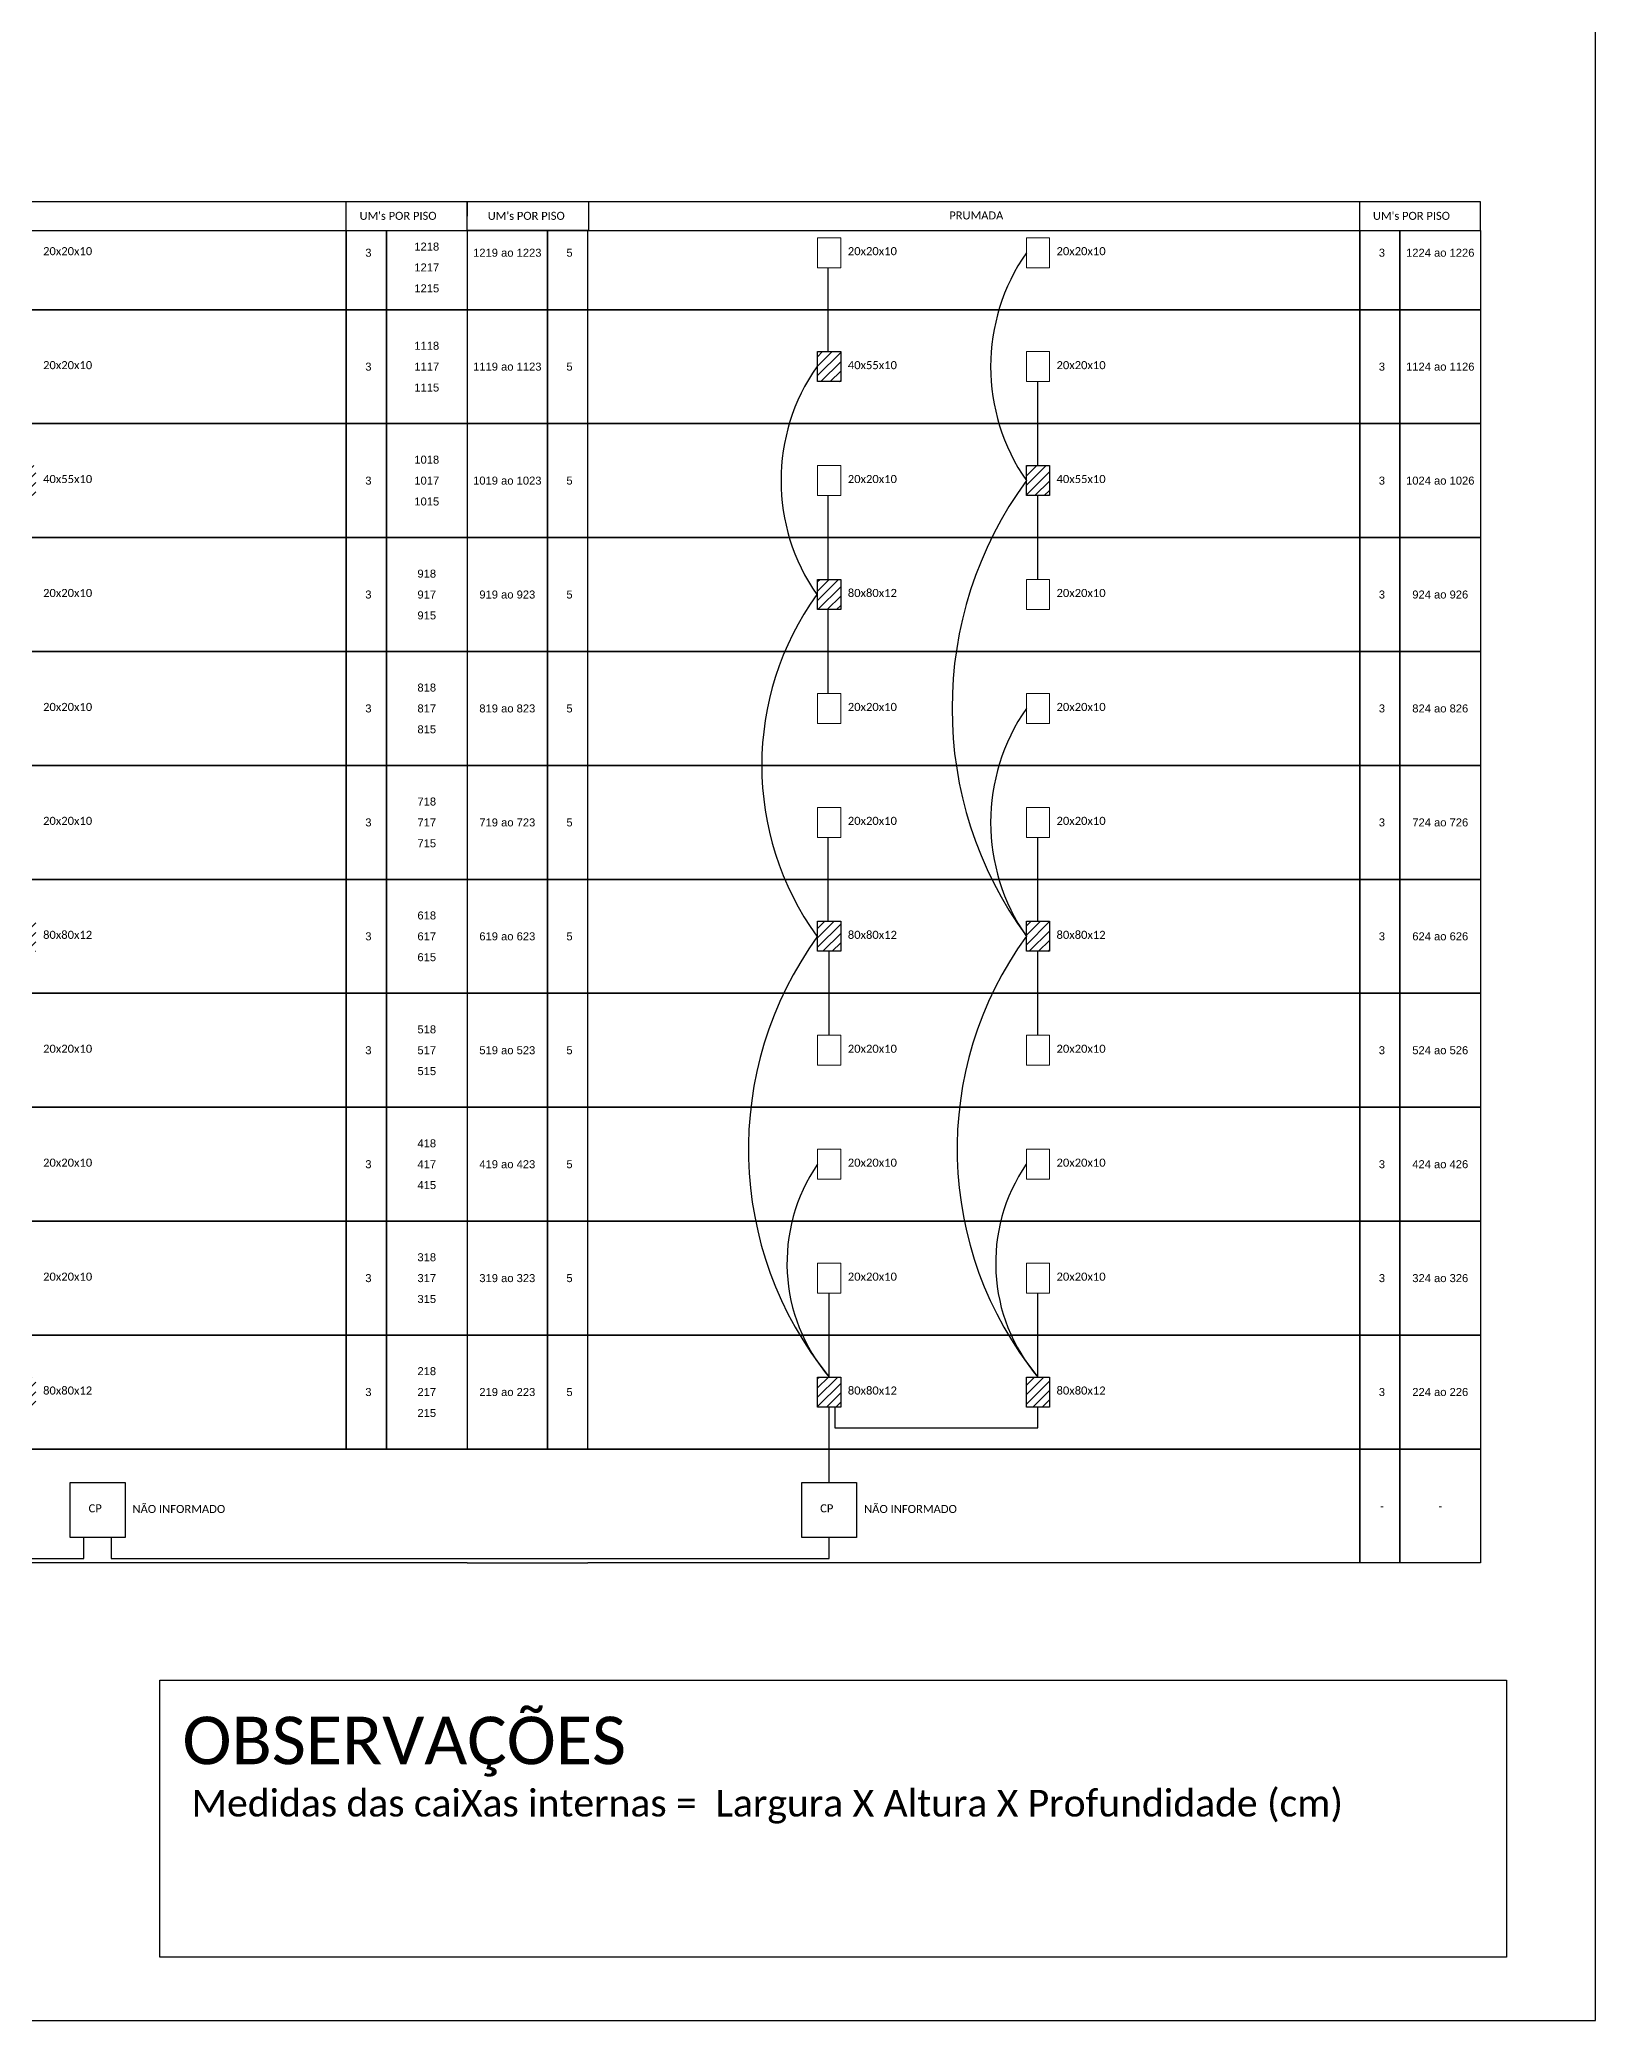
# Model space of a CAD drawing. Extents: x -89 to 1745, y 705 to 1299.
# Drawn here: x 515.9 to 749.2, y 705 to 1002 of the extents above; entities that cross this region are included whole.
import ezdxf
from ezdxf.enums import TextEntityAlignment as Align

# ---------------------------------------------------------------- set-up
doc = ezdxf.new("R2010")
doc.units = 0
doc.styles.add('ARIAL', font='arial.ttf')
doc.styles.add('WMF-Calibri0', font='calibri.ttf')

msp = doc.modelspace()

# ---------------------------------------------------------------- hatches: boundary and pattern name
h = msp.add_hatch()
h.set_pattern_fill('ANSI31', color=1, scale=0.3130435)
h.paths.add_polyline_path([(338.1, 869.82), (334.65, 869.82), (334.65, 865.32), (338.1, 865.32)])
h.paths.add_polyline_path([(369.4, 869.82), (365.95, 869.82), (365.95, 865.32), (369.4, 865.32)])
h.paths.add_polyline_path([(369.4, 921.07), (365.95, 921.07), (365.95, 916.57), (369.4, 916.57)])
h.paths.add_polyline_path([(338.1, 921.07), (334.65, 921.07), (334.65, 916.57), (338.1, 916.57)])
h.paths.add_polyline_path([(369.95, 955.24), (366.5, 955.24), (366.5, 950.74), (369.95, 950.74)])
h.paths.add_polyline_path([(338.1, 955.24), (334.65, 955.24), (334.65, 950.74), (338.1, 950.74)])
h.paths.add_polyline_path([(484.06, 938.15), (480.6, 938.15), (480.6, 933.66), (484.06, 933.66)])
h.paths.add_polyline_path([(515.36, 938.15), (511.91, 938.15), (511.91, 933.66), (515.36, 933.66)])
h.paths.add_polyline_path([(515.36, 869.82), (511.91, 869.82), (511.91, 865.32), (515.36, 865.32)])
h.paths.add_polyline_path([(484.06, 869.82), (480.6, 869.82), (480.6, 865.32), (484.06, 865.32)])
h.paths.add_polyline_path([(484.06, 801.48), (480.6, 801.48), (480.6, 796.99), (484.06, 796.99)])
h.paths.add_polyline_path([(515.36, 801.48), (511.91, 801.48), (511.91, 796.99), (515.36, 796.99)])
h.paths.add_polyline_path([(636.06, 801.48), (632.6, 801.48), (632.6, 796.99), (636.06, 796.99)])
h.paths.add_polyline_path([(667.36, 801.48), (663.91, 801.48), (663.91, 796.99), (667.36, 796.99)])
h.paths.add_polyline_path([(667.36, 869.82), (663.91, 869.82), (663.91, 865.32), (667.36, 865.32)])
h.paths.add_polyline_path([(636.06, 869.82), (632.6, 869.82), (632.6, 865.32), (636.06, 865.32)])
h.paths.add_polyline_path([(636.06, 921.07), (632.6, 921.07), (632.6, 916.57), (636.06, 916.57)])
h.paths.add_polyline_path([(667.36, 938.15), (663.91, 938.15), (663.91, 933.66), (667.36, 933.66)])
h.paths.add_polyline_path([(636.06, 955.24), (632.6, 955.24), (632.6, 950.74), (636.06, 950.74)])

# ---------------------------------------------------------------- linework, layer by layer
for points in [[(-89.32, 705.02), (749.25, 705.02), (749.25, 1299.02), (-89.32, 1299.02), (-89.32, 705.02)], [(428.02, 973.4), (580.02, 973.4), (580.02, 977.69), (428.02, 977.69), (428.02, 977.69), (428.02, 975.54)], [(561.9, 973.4), (561.9, 977.69)], [(580.02, 973.4), (732.02, 973.4), (732.02, 977.69), (580.02, 977.69), (580.02, 977.69), (580.02, 975.54)], [(598.31, 973.4), (598.31, 977.69)], [(713.9, 973.4), (713.9, 977.69)], [(446.14, 790.69), (561.91, 790.69)], [(561.91, 790.69), (567.94, 790.69)], [(567.94, 790.69), (580.02, 790.69)], [(592.1, 790.69), (580.02, 790.69)], [(598.13, 790.69), (592.1, 790.69)], [(598.13, 790.69), (713.9, 790.69), (713.9, 773.61), (598.13, 773.61)], [(561.91, 773.61), (446.14, 773.61)], [(567.94, 773.61), (561.91, 773.61)], [(580.02, 773.61), (567.94, 773.61)], [(580.02, 773.61), (592.1, 773.61)], [(592.1, 773.61), (598.13, 773.61)]]:
    msp.add_lwpolyline(points)
for points in [[(446.14, 973.4), (561.91, 973.4), (561.91, 961.53), (446.14, 961.53)], [(561.91, 973.4), (567.94, 973.4), (567.94, 961.53), (561.91, 961.53)], [(567.94, 973.4), (580.02, 973.4), (580.02, 961.53), (567.94, 961.53)], [(592.1, 973.4), (580.02, 973.4), (580.02, 961.53), (592.1, 961.53)], [(598.13, 973.4), (592.1, 973.4), (592.1, 961.53), (598.13, 961.53)], [(598.13, 973.4), (713.9, 973.4), (713.9, 961.53), (598.13, 961.53)], [(713.9, 973.4), (719.94, 973.4), (719.94, 961.53), (713.9, 961.53)], [(719.94, 973.4), (732.02, 973.4), (732.02, 961.53), (719.94, 961.53)], [(446.14, 961.53), (561.91, 961.53), (561.91, 944.45), (446.14, 944.45)], [(561.91, 961.53), (567.94, 961.53), (567.94, 944.45), (561.91, 944.45)], [(567.94, 961.53), (580.02, 961.53), (580.02, 944.45), (567.94, 944.45)], [(592.1, 961.53), (580.02, 961.53), (580.02, 944.45), (592.1, 944.45)], [(598.13, 961.53), (592.1, 961.53), (592.1, 944.45), (598.13, 944.45)], [(598.13, 961.53), (713.9, 961.53), (713.9, 944.45), (598.13, 944.45)], [(713.9, 961.53), (719.94, 961.53), (719.94, 944.45), (713.9, 944.45)], [(719.94, 961.53), (732.02, 961.53), (732.02, 944.45), (719.94, 944.45)], [(446.14, 944.45), (561.91, 944.45), (561.91, 927.36), (446.14, 927.36)], [(561.91, 944.45), (567.94, 944.45), (567.94, 927.36), (561.91, 927.36)], [(567.94, 944.45), (580.02, 944.45), (580.02, 927.36), (567.94, 927.36)], [(592.1, 944.45), (580.02, 944.45), (580.02, 927.36), (592.1, 927.36)], [(598.13, 944.45), (592.1, 944.45), (592.1, 927.36), (598.13, 927.36)], [(598.13, 944.45), (713.9, 944.45), (713.9, 927.36), (598.13, 927.36)], [(713.9, 944.45), (719.94, 944.45), (719.94, 927.36), (713.9, 927.36)], [(719.94, 944.45), (732.02, 944.45), (732.02, 927.36), (719.94, 927.36)], [(446.14, 927.36), (561.91, 927.36), (561.91, 910.28), (446.14, 910.28)], [(561.91, 927.36), (567.94, 927.36), (567.94, 910.28), (561.91, 910.28)], [(567.94, 927.36), (580.02, 927.36), (580.02, 910.28), (567.94, 910.28)], [(592.1, 927.36), (580.02, 927.36), (580.02, 910.28), (592.1, 910.28)], [(598.13, 927.36), (592.1, 927.36), (592.1, 910.28), (598.13, 910.28)], [(598.13, 927.36), (713.9, 927.36), (713.9, 910.28), (598.13, 910.28)], [(713.9, 927.36), (719.94, 927.36), (719.94, 910.28), (713.9, 910.28)], [(719.94, 927.36), (732.02, 927.36), (732.02, 910.28), (719.94, 910.28)], [(446.14, 910.28), (561.91, 910.28), (561.91, 893.2), (446.14, 893.2)], [(561.91, 910.28), (567.94, 910.28), (567.94, 893.2), (561.91, 893.2)], [(567.94, 910.28), (580.02, 910.28), (580.02, 893.2), (567.94, 893.2)], [(592.1, 910.28), (580.02, 910.28), (580.02, 893.2), (592.1, 893.2)], [(598.13, 910.28), (592.1, 910.28), (592.1, 893.2), (598.13, 893.2)], [(598.13, 910.28), (713.9, 910.28), (713.9, 893.2), (598.13, 893.2)], [(713.9, 910.28), (719.94, 910.28), (719.94, 893.2), (713.9, 893.2)], [(719.94, 910.28), (732.02, 910.28), (732.02, 893.2), (719.94, 893.2)], [(446.14, 893.2), (561.91, 893.2), (561.91, 876.11), (446.14, 876.11)], [(561.91, 893.2), (567.94, 893.2), (567.94, 876.11), (561.91, 876.11)], [(567.94, 893.2), (580.02, 893.2), (580.02, 876.11), (567.94, 876.11)], [(592.1, 893.2), (580.02, 893.2), (580.02, 876.11), (592.1, 876.11)], [(598.13, 893.2), (592.1, 893.2), (592.1, 876.11), (598.13, 876.11)], [(598.13, 893.2), (713.9, 893.2), (713.9, 876.11), (598.13, 876.11)], [(713.9, 893.2), (719.94, 893.2), (719.94, 876.11), (713.9, 876.11)], [(719.94, 893.2), (732.02, 893.2), (732.02, 876.11), (719.94, 876.11)], [(446.14, 876.11), (561.91, 876.11), (561.91, 859.03), (446.14, 859.03)], [(561.91, 876.11), (567.94, 876.11), (567.94, 859.03), (561.91, 859.03)], [(567.94, 876.11), (580.02, 876.11), (580.02, 859.03), (567.94, 859.03)], [(592.1, 876.11), (580.02, 876.11), (580.02, 859.03), (592.1, 859.03)], [(598.13, 876.11), (592.1, 876.11), (592.1, 859.03), (598.13, 859.03)], [(598.13, 876.11), (713.9, 876.11), (713.9, 859.03), (598.13, 859.03)], [(713.9, 876.11), (719.94, 876.11), (719.94, 859.03), (713.9, 859.03)], [(719.94, 876.11), (732.02, 876.11), (732.02, 859.03), (719.94, 859.03)], [(446.14, 859.03), (561.91, 859.03), (561.91, 841.94), (446.14, 841.94)], [(561.91, 859.03), (567.94, 859.03), (567.94, 841.94), (561.91, 841.94)], [(567.94, 859.03), (580.02, 859.03), (580.02, 841.94), (567.94, 841.94)], [(592.1, 859.03), (580.02, 859.03), (580.02, 841.94), (592.1, 841.94)], [(598.13, 859.03), (592.1, 859.03), (592.1, 841.94), (598.13, 841.94)], [(598.13, 859.03), (713.9, 859.03), (713.9, 841.94), (598.13, 841.94)], [(713.9, 859.03), (719.94, 859.03), (719.94, 841.94), (713.9, 841.94)], [(719.94, 859.03), (732.02, 859.03), (732.02, 841.94), (719.94, 841.94)], [(446.14, 841.94), (561.91, 841.94), (561.91, 824.86), (446.14, 824.86)], [(561.91, 841.94), (567.94, 841.94), (567.94, 824.86), (561.91, 824.86)], [(567.94, 841.94), (580.02, 841.94), (580.02, 824.86), (567.94, 824.86)], [(592.1, 841.94), (580.02, 841.94), (580.02, 824.86), (592.1, 824.86)], [(598.13, 841.94), (592.1, 841.94), (592.1, 824.86), (598.13, 824.86)], [(598.13, 841.94), (713.9, 841.94), (713.9, 824.86), (598.13, 824.86)], [(713.9, 841.94), (719.94, 841.94), (719.94, 824.86), (713.9, 824.86)], [(719.94, 841.94), (732.02, 841.94), (732.02, 824.86), (719.94, 824.86)], [(446.14, 824.86), (561.91, 824.86), (561.91, 807.78), (446.14, 807.78)], [(561.91, 824.86), (567.94, 824.86), (567.94, 807.78), (561.91, 807.78)], [(567.94, 824.86), (580.02, 824.86), (580.02, 807.78), (567.94, 807.78)], [(592.1, 824.86), (580.02, 824.86), (580.02, 807.78), (592.1, 807.78)], [(598.13, 824.86), (592.1, 824.86), (592.1, 807.78), (598.13, 807.78)], [(598.13, 824.86), (713.9, 824.86), (713.9, 807.78), (598.13, 807.78)], [(713.9, 824.86), (719.94, 824.86), (719.94, 807.78), (713.9, 807.78)], [(719.94, 824.86), (732.02, 824.86), (732.02, 807.78), (719.94, 807.78)], [(446.14, 807.78), (561.91, 807.78), (561.91, 790.69), (446.14, 790.69)], [(561.91, 807.78), (567.94, 807.78), (567.94, 790.69), (561.91, 790.69)], [(567.94, 807.78), (580.02, 807.78), (580.02, 790.69), (567.94, 790.69)], [(592.1, 807.78), (580.02, 807.78), (580.02, 790.69), (592.1, 790.69)], [(598.13, 807.78), (592.1, 807.78), (592.1, 790.69), (598.13, 790.69)], [(598.13, 807.78), (713.9, 807.78), (713.9, 790.69), (598.13, 790.69)], [(713.9, 807.78), (719.94, 807.78), (719.94, 790.69), (713.9, 790.69)], [(719.94, 807.78), (732.02, 807.78), (732.02, 790.69), (719.94, 790.69)], [(713.9, 790.69), (719.94, 790.69), (719.94, 773.61), (713.9, 773.61)], [(719.94, 790.69), (732.02, 790.69), (732.02, 773.61), (719.94, 773.61)], [(520.48, 785.67), (528.73, 785.67), (528.73, 777.43), (520.48, 777.43)], [(630.21, 785.67), (638.45, 785.67), (638.45, 777.43), (630.21, 777.43)]]:
    msp.add_lwpolyline(points, close=True)
at = {"color": 0, "lineweight": 0}
for points in [[(632.6, 972.32), (636.06, 972.32), (636.06, 967.82), (632.6, 967.82)], [(663.91, 972.32), (667.36, 972.32), (667.36, 967.82), (663.91, 967.82)], [(663.91, 955.24), (667.36, 955.24), (667.36, 950.74), (663.91, 950.74)], [(632.6, 938.15), (636.06, 938.15), (636.06, 933.66), (632.6, 933.66)], [(663.91, 921.07), (667.36, 921.07), (667.36, 916.57), (663.91, 916.57)], [(632.6, 903.99), (636.06, 903.99), (636.06, 899.49), (632.6, 899.49)], [(663.91, 903.99), (667.36, 903.99), (667.36, 899.49), (663.91, 899.49)], [(632.6, 886.9), (636.06, 886.9), (636.06, 882.41), (632.6, 882.41)], [(663.91, 886.9), (667.36, 886.9), (667.36, 882.41), (663.91, 882.41)], [(632.6, 852.74), (636.06, 852.74), (636.06, 848.24), (632.6, 848.24)], [(663.91, 852.74), (667.36, 852.74), (667.36, 848.24), (663.91, 848.24)], [(632.6, 835.65), (636.06, 835.65), (636.06, 831.15), (632.6, 831.15)], [(663.91, 835.65), (667.36, 835.65), (667.36, 831.15), (663.91, 831.15)], [(632.6, 818.57), (636.06, 818.57), (636.06, 814.07), (632.6, 814.07)], [(663.91, 818.57), (667.36, 818.57), (667.36, 814.07), (663.91, 814.07)]]:
    msp.add_lwpolyline(points, close=True, dxfattribs=at)
at = {"color": 3}
for points in [[(634.19, 955.24), (634.19, 967.82)], [(665.63, 938.15), (665.63, 950.74)], [(634.19, 921.07), (634.19, 933.66)], [(665.63, 921.07), (665.63, 933.66)], [(634.19, 903.99), (634.19, 916.57)], [(634.19, 869.82), (634.19, 882.41)], [(665.63, 869.82), (665.63, 882.41)], [(634.33, 852.74), (634.33, 865.32)], [(665.63, 852.74), (665.63, 865.32)], [(634.33, 801.48), (634.33, 814.07)], [(665.63, 801.48), (665.63, 814.07)], [(634.33, 785.67), (634.33, 796.99)], [(635.19, 796.99), (635.19, 793.86), (665.63, 793.86), (665.63, 796.99)], [(352.46, 777.43), (352.46, 774.3), (522.54, 774.3), (522.54, 777.43)], [(526.67, 777.43), (526.67, 774.3), (634.33, 774.3), (634.33, 777.43)]]:
    msp.add_lwpolyline(points, dxfattribs=at)
at = {"color": 1}
for points in [[(632.6, 955.24), (636.06, 955.24), (636.06, 950.74), (632.6, 950.74)], [(663.91, 938.15), (667.36, 938.15), (667.36, 933.66), (663.91, 933.66)], [(632.6, 921.07), (636.06, 921.07), (636.06, 916.57), (632.6, 916.57)], [(632.6, 869.82), (636.06, 869.82), (636.06, 865.32), (632.6, 865.32)], [(663.91, 869.82), (667.36, 869.82), (667.36, 865.32), (663.91, 865.32)], [(632.6, 801.48), (636.06, 801.48), (636.06, 796.99), (632.6, 796.99)], [(663.91, 801.48), (667.36, 801.48), (667.36, 796.99), (663.91, 796.99)]]:
    msp.add_lwpolyline(points, close=True, dxfattribs=at)
at = {"color": 7}
msp.add_lwpolyline([(533.93, 756.04), (735.92, 756.04), (735.92, 714.48), (533.93, 714.48)], close=True, dxfattribs=at)
at = {"color": 3}
for centre, radius, start, end in [((688.47, 952.99), 29.92, 145.1836, 214.8164), ((657.03, 935.9), 29.92, 145.1836, 214.8164), ((710.71, 901.74), 57.95, 143.8696, 216.1304), ((668.15, 893.2), 43.93, 144.317, 215.683), ((688.47, 884.65), 29.92, 145.1836, 214.8164), ((676.48, 835.65), 54.26, 143.965, 219.0298), ((707.78, 835.65), 54.26, 143.965, 219.0298), ((654.24, 818.57), 26.24, 145.5655, 220.6304), ((685.54, 818.57), 26.24, 145.5655, 220.6304)]:
    msp.add_arc(centre, radius, start, end, dxfattribs=at)

# ---------------------------------------------------------------- texts
at = {"style": 'WMF-Calibri0'}
for s, height, p in [("UM's POR PISO", 1.2, (563.9, 975)), ("UM's POR PISO", 1.2, (583.13, 975)), ('PRUMADA', 1.2, (652.35, 975.06)), ("UM's POR PISO", 1.2, (715.89, 975)), ('20x20x10', 1.209, (516.44, 969.7)), ('20x20x10', 1.209, (637.13, 969.7)), ('20x20x10', 1.209, (668.43, 969.7)), ('20x20x10', 1.209, (516.44, 952.61)), ('20x20x10', 1.209, (668.43, 952.61)), ('20x20x10', 1.209, (637.13, 935.53)), ('20x20x10', 1.209, (516.44, 918.45)), ('20x20x10', 1.209, (668.43, 918.45)), ('20x20x10', 1.209, (516.44, 901.36)), ('20x20x10', 1.209, (637.13, 901.36)), ('20x20x10', 1.209, (668.43, 901.36)), ('20x20x10', 1.209, (516.44, 884.28)), ('20x20x10', 1.209, (637.13, 884.28)), ('20x20x10', 1.209, (668.43, 884.28)), ('20x20x10', 1.209, (516.44, 850.11)), ('20x20x10', 1.209, (637.13, 850.11)), ('20x20x10', 1.209, (668.43, 850.11)), ('20x20x10', 1.209, (516.44, 833.03)), ('20x20x10', 1.209, (637.13, 833.03)), ('20x20x10', 1.209, (668.43, 833.03)), ('20x20x10', 1.209, (516.44, 815.94)), ('20x20x10', 1.209, (637.13, 815.94)), ('20x20x10', 1.209, (668.43, 815.94)), ('CP', 1.209, (523.26, 781.2)), ('NÃO INFORMADO', 1.2089, (529.84, 781.1)), ('CP', 1.209, (632.98, 781.2)), ('NÃO INFORMADO', 1.2089, (639.57, 781.1))]:
    msp.add_text(s, height=height, dxfattribs=at).set_placement(p)
at = {"style": 'ARIAL'}
for s, p in [('1218', (573.98, 970.99)), ('3', (565.23, 970.07)), ('1217', (573.98, 967.86)), ('1219 ao 1223', (586.06, 970.07)), ('5', (595.39, 970.07)), ('3', (717.23, 970.07)), ('1224 ao 1226', (725.98, 970.07)), ('1215', (573.98, 964.73)), ('1118', (573.98, 956.12)), ('3', (565.23, 952.99)), ('1117', (573.98, 952.99)), ('1119 ao 1123', (586.06, 952.99)), ('5', (595.39, 952.99)), ('3', (717.23, 952.99)), ('1124 ao 1126', (725.98, 952.99)), ('1115', (573.98, 949.86)), ('1018', (573.98, 939.04)), ('3', (565.23, 935.9)), ('1017', (573.98, 935.9)), ('1019 ao 1023', (586.06, 935.9)), ('5', (595.39, 935.9)), ('3', (717.23, 935.9)), ('1024 ao 1026', (725.98, 935.9)), ('1015', (573.98, 932.77)), ('918', (573.98, 921.95)), ('3', (565.23, 918.82)), ('917', (573.98, 918.82)), ('919 ao 923', (586.06, 918.82)), ('5', (595.39, 918.82)), ('3', (717.23, 918.82)), ('924 ao 926', (725.98, 918.82)), ('915', (573.98, 915.69)), ('818', (573.98, 904.87)), ('3', (565.23, 901.74)), ('817', (573.98, 901.74)), ('819 ao 823', (586.06, 901.74)), ('5', (595.39, 901.74)), ('3', (717.23, 901.74)), ('824 ao 826', (725.98, 901.74)), ('815', (573.98, 898.61)), ('718', (573.98, 887.78)), ('3', (565.23, 884.65)), ('717', (573.98, 884.65)), ('719 ao 723', (586.06, 884.65)), ('5', (595.39, 884.65)), ('3', (717.23, 884.65)), ('724 ao 726', (725.98, 884.65)), ('715', (573.98, 881.52)), ('618', (573.98, 870.7)), ('3', (565.23, 867.57)), ('617', (573.98, 867.57)), ('619 ao 623', (586.06, 867.57)), ('5', (595.39, 867.57)), ('3', (717.23, 867.57)), ('624 ao 626', (725.98, 867.57)), ('615', (573.98, 864.44)), ('518', (573.98, 853.62)), ('3', (565.23, 850.49)), ('517', (573.98, 850.49)), ('519 ao 523', (586.06, 850.49)), ('5', (595.39, 850.49)), ('3', (717.23, 850.49)), ('524 ao 526', (725.98, 850.49)), ('515', (573.98, 847.36)), ('418', (573.98, 836.53)), ('3', (565.23, 833.4)), ('417', (573.98, 833.4)), ('419 ao 423', (586.06, 833.4)), ('5', (595.39, 833.4)), ('3', (717.23, 833.4)), ('424 ao 426', (725.98, 833.4)), ('415', (573.98, 830.27)), ('318', (573.98, 819.45)), ('3', (565.23, 816.32)), ('317', (573.98, 816.32)), ('319 ao 323', (586.06, 816.32)), ('5', (595.39, 816.32)), ('3', (717.23, 816.32)), ('324 ao 326', (725.98, 816.32)), ('315', (573.98, 813.19)), ('218', (573.98, 802.37)), ('3', (565.23, 799.24)), ('217', (573.98, 799.24)), ('219 ao 223', (586.06, 799.24)), ('5', (595.39, 799.24)), ('3', (717.23, 799.24)), ('224 ao 226', (725.98, 799.24)), ('215', (573.98, 796.1)), ('-', (717.23, 782.15)), ('-', (725.98, 782.15))]:
    msp.add_text(s, height=1.2, dxfattribs=at).set_placement(p, align=Align.MIDDLE_CENTER)
at = {"color": 1, "style": 'WMF-Calibri0'}
for s, p in [('40x55x10', (637.13, 952.61)), ('40x55x10', (516.44, 935.53)), ('40x55x10', (668.43, 935.53)), ('80x80x12', (637.13, 918.45)), ('80x80x12', (516.44, 867.19)), ('80x80x12', (637.13, 867.19)), ('80x80x12', (668.43, 867.19)), ('80x80x12', (516.44, 798.86)), ('80x80x12', (637.13, 798.86)), ('80x80x12', (668.43, 798.86))]:
    msp.add_text(s, height=1.209, dxfattribs=at).set_placement(p)
at = {"color": 7, "style": 'WMF-Calibri0'}
msp.add_text('OBSERVAÇÕES', height=7.1308, dxfattribs=at).set_placement((537.34, 743.43))
at = {"color": 7, "insert": (538.7, 739.59), "char_height": 4, "width": 658.8434, "attachment_point": 1, "style": 'WMF-Calibri0'}
msp.add_mtext('Medidas das caiXas internas =  Largura X Altura X Profundidade (cm)', dxfattribs=at)

doc.saveas('drawing.dxf')
